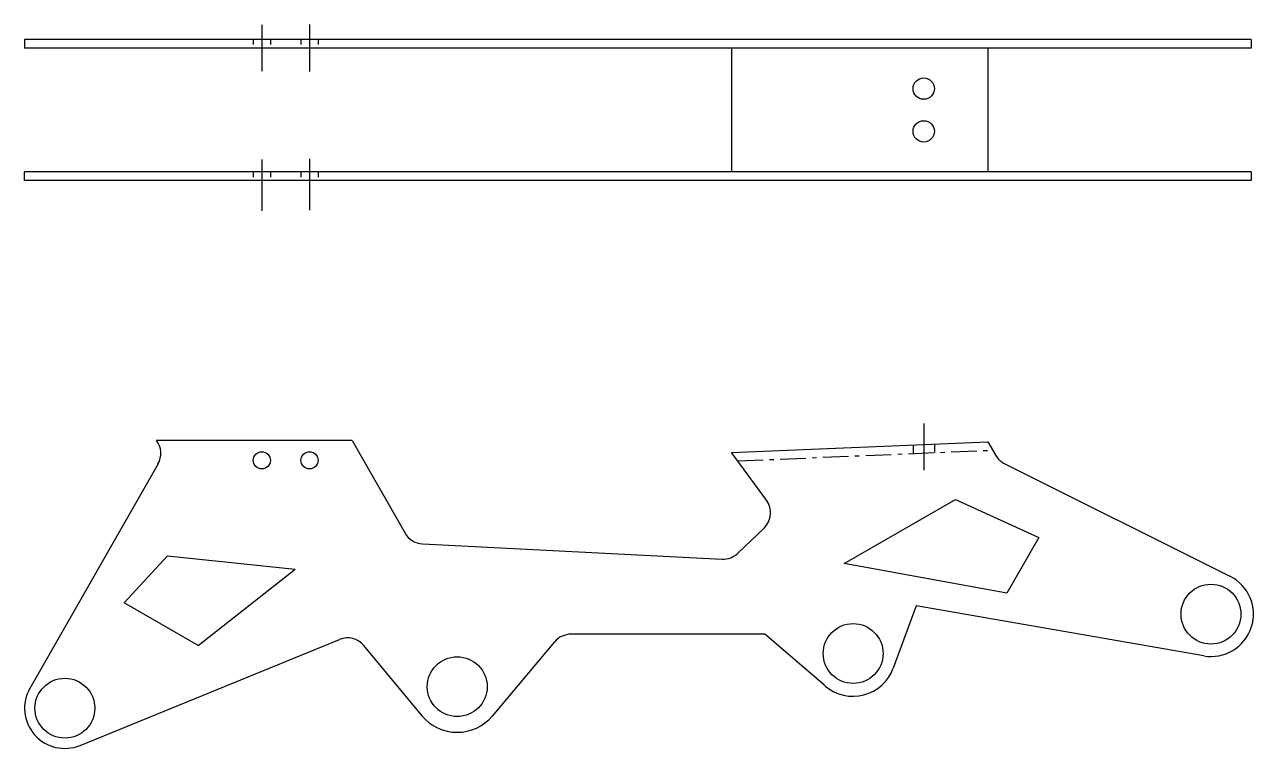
# Model space of a CAD drawing. Header units: centimetres. Extents: x 15.5 to 44.2, y 2.9 to 19.9.
import ezdxf

# ---------------------------------------------------------------- set-up
doc = ezdxf.new("R2010")
doc.units = ezdxf.units.CM
doc.header["$LTSCALE"] = 0.1
doc.header["$MEASUREMENT"] = 0
doc.linetypes.add('ACAD_ISO10W100', pattern=[18, 12, -3, 0, -3])
for name, color, linetype in [('Cadru', 2, 'Continuous'), ('Gauri', 1, 'Continuous'), ('Linii centrale', 6, 'ACAD_ISO10W100')]:
    doc.layers.add(name, color=color, linetype=linetype)

msp = doc.modelspace()

# ---------------------------------------------------------------- linework, layer by layer
at = {"layer": 'Cadru'}
for p, q in [((44.157, 19.512), (15.482, 19.512)), ((15.482, 19.512), (15.482, 19.312)), ((44.157, 19.312), (15.482, 19.312)), ((32.003, 19.312), (32.003, 16.412)), ((37.997, 19.312), (37.997, 16.412)), ((44.157, 19.512), (44.157, 19.312)), ((44.157, 16.412), (15.482, 16.412)), ((15.482, 16.212), (15.482, 16.412)), ((44.157, 16.412), (44.157, 16.212)), ((44.157, 16.212), (15.482, 16.212)), ((23.141, 10.13), (18.566, 10.13)), ((23.141, 10.13), (24.377, 7.961)), ((32.003, 9.845), (37.997, 10.099)), ((37.997, 10.099), (38.184, 9.782)), ((32.824, 8.736), (32.003, 9.845)), ((18.601, 9.582), (15.605, 4.33)), ((38.365, 9.602), (43.659, 6.954)), ((32.158, 7.494), (32.768, 8.077)), ((24.786, 7.709), (31.787, 7.356)), ((36.325, 6.263), (35.789, 4.8)), ((43.044, 5.089), (36.325, 6.263)), ((16.779, 2.994), (22.84, 5.474)), ((32.791, 5.597), (28.256, 5.597)), ((34.199, 4.385), (32.785, 5.597)), ((24.772, 3.689), (23.415, 5.33)), ((27.873, 5.419), (26.412, 3.682))]:
    msp.add_line(p, q, dxfattribs=at)
at = {"layer": 'Cadru', "linetype": 'ACAD_ISO10W100', "ltscale": 0.5}
msp.add_line((32.146, 9.651), (38.112, 9.904), dxfattribs=at)
at = {"layer": 'Cadru'}
for centre, radius, start, end in [((18.166, 9.83), 0.5, 330.2959, 36.8699), ((38.615, 10.035), 0.5, 210.4317, 240.0056), ((32.422, 8.438), 0.5, 313.7294, 36.532), ((24.811, 8.209), 0.5, 209.6661, 267.1095), ((31.813, 7.855), 0.5, 267.1095, 313.7294), ((43.215, 6.067), 0.992, 260.0897, 63.4276), ((23.03, 5.012), 0.5, 39.5712, 112.2552), ((28.256, 5.097), 0.5, 90, 139.9399), ((34.85, 5.144), 1, 229.3873, 339.8753), ((16.423, 3.865), 0.941, 150.1913, 292.2552), ((25.595, 4.369), 1.068, 219.5712, 319.9399)]:
    msp.add_arc(centre, radius, start, end, dxfattribs=at)
at = {"layer": 'Gauri', "linetype": 'ACAD_ISO10W100', "ltscale": 0.1}
for p, q in [((20.827, 19.512), (20.827, 19.312)), ((21.227, 19.512), (21.227, 19.312)), ((21.942, 19.512), (21.942, 19.312)), ((22.342, 19.512), (22.342, 19.312)), ((20.827, 16.412), (20.827, 16.212)), ((21.227, 16.412), (21.227, 16.212)), ((21.942, 16.412), (21.942, 16.212)), ((22.342, 16.412), (22.342, 16.212))]:
    msp.add_line(p, q, dxfattribs=at)
at = {"layer": 'Gauri'}
for p, q in [((36.25, 10.025), (36.25, 9.825)), ((36.75, 10.046), (36.75, 9.846)), ((34.638, 7.251), (37.239, 8.746)), ((37.239, 8.746), (39.19, 7.86)), ((39.19, 7.86), (38.442, 6.56)), ((17.81, 6.329), (18.824, 7.434)), ((18.824, 7.434), (21.808, 7.121)), ((38.442, 6.56), (34.638, 7.251)), ((19.541, 5.329), (21.808, 7.121)), ((19.541, 5.329), (17.81, 6.329))]:
    msp.add_line(p, q, dxfattribs=at)
for centre, radius in [((36.5, 18.362), 0.25), ((36.5, 17.362), 0.25), ((21.027, 9.665), 0.2), ((22.142, 9.665), 0.2), ((43.215, 6.067), 0.7), ((34.85, 5.144), 0.7), ((25.595, 4.369), 0.7), ((16.423, 3.865), 0.7)]:
    msp.add_circle(centre, radius, dxfattribs=at)
at = {"layer": 'Linii centrale'}
for p, q in [((21.027, 19.855), (21.027, 18.773)), ((22.142, 19.861), (22.142, 18.762)), ((21.027, 16.702), (21.027, 15.442)), ((22.142, 16.721), (22.142, 15.445)), ((36.5, 10.53), (36.5, 9.438))]:
    msp.add_line(p, q, dxfattribs=at)

doc.saveas('drawing.dxf')
